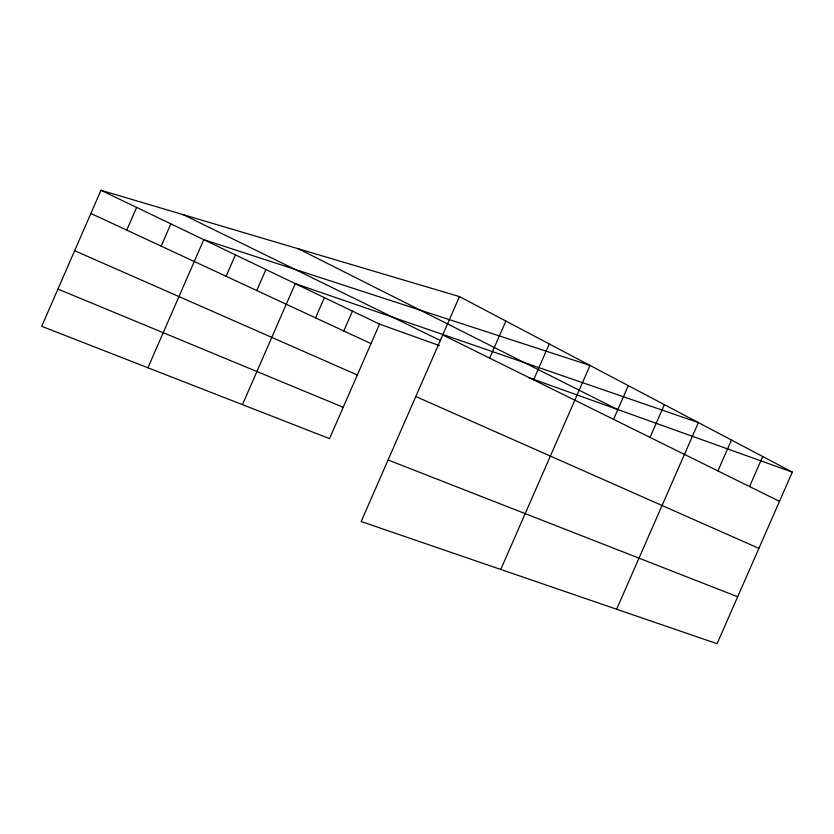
<?xml version="1.0" encoding="UTF-8"?>
<svg xmlns="http://www.w3.org/2000/svg" width="834" height="834" viewBox="0 0 834 834"><rect width="100%" height="100%" fill="white"/><g stroke="black" fill="none" stroke-linecap="round" stroke-linejoin="round"><path stroke-width="1.25" d="M459.471 296.591L361.164 521.531L717.084 643.723L792.3 472.117L459.471 296.591L100.977 190.277L41.7 326.313L329.524 438.621L379.533 324.124L439.497 345.62M126.726 230.121L136.63 207.416M161.16 246.124L170.866 223.866M147.92 367.763L203.777 239.671L590.024 365.438L500.754 569.455M226.097 276.294L235.438 254.881M256.736 290.534L265.91 269.528M242.433 404.646L295.257 283.633L698.381 422.588L616.628 609.237M315.565 317.858L324.395 297.623M343.796 330.983L352.469 311.113M489.652 358.12L505.863 321.059M533.593 379.835L549.283 343.952M613.553 419.356L628.315 385.631M650.03 437.381L664.364 404.646M717.918 470.939L731.46 440.029M749.547 486.566L762.724 456.521M528.944 377.687L792.3 472.117M388.071 459.972L737.673 596.758M57.921 289.075L343.212 407.284M74.643 250.711L357.317 374.987M415.801 396.525L758.888 548.355M90.875 213.462L371.015 343.629M100.977 190.277L379.533 324.124M183.209 214.672L440.686 340.689M442.718 334.924L779.488 501.359M298.499 248.855L616.951 409.244"/></g></svg>
